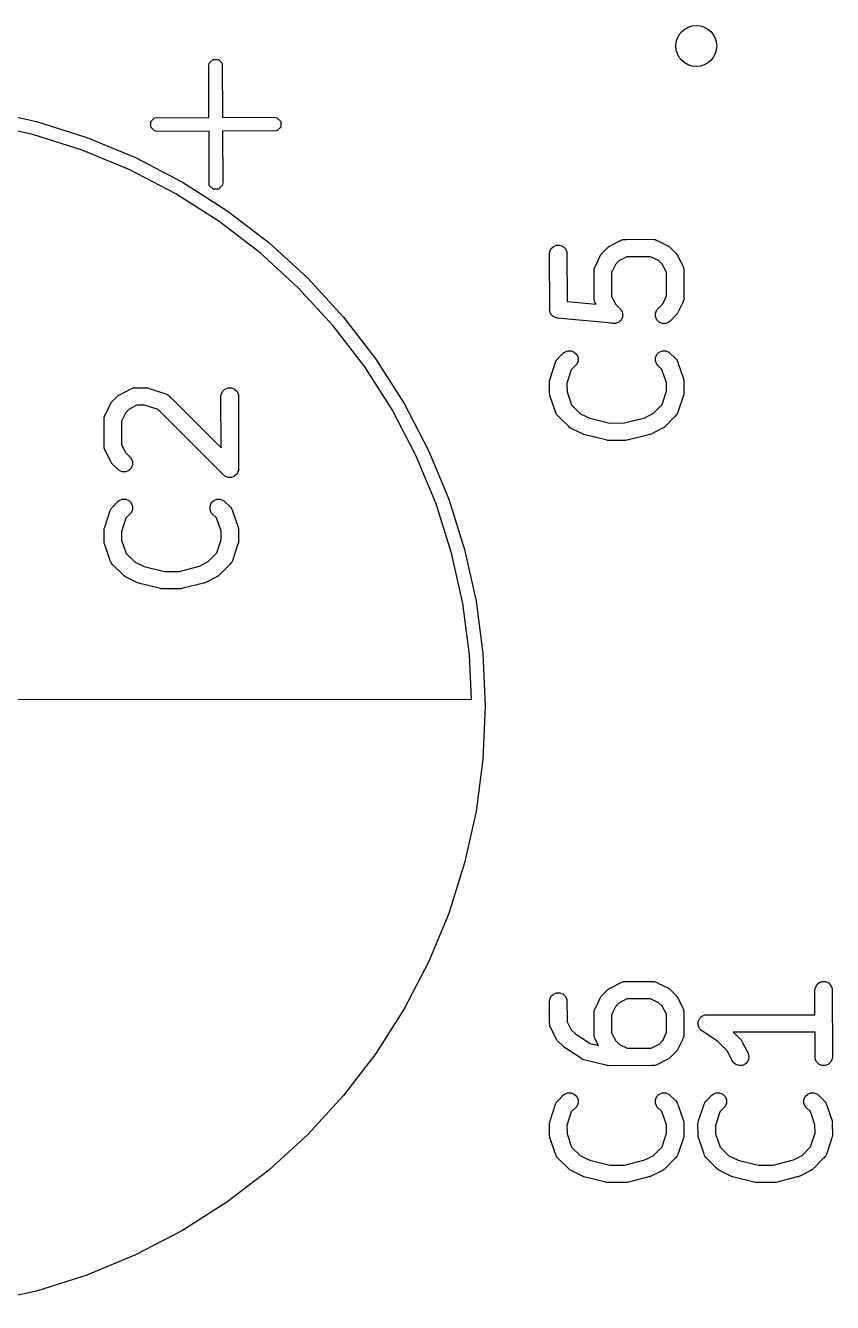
# Model space of a CAD drawing. Extents: x 0.09 to 2.37, y 0.17 to 1.43.
# Drawn here: x 1.4991 to 1.7709, y 1.0007 to 1.4309 of the extents above; entities that cross this region are included whole.
import ezdxf

# ---------------------------------------------------------------- set-up
doc = ezdxf.new("R2010")
doc.units = 0
doc.header["$MEASUREMENT"] = 0
doc.layers.add('BLACK', color=7, linetype='CONTINUOUS')

msp = doc.modelspace()

# ---------------------------------------------------------------- linework, layer by layer
at = {"layer": 'BLACK', "linetype": 'CONTINUOUS'}
for p, q in [((1.56083, 1.41731), (1.56101, 1.41821)), ((1.5609, 1.39989), (1.56083, 1.41731)), ((1.56101, 1.41821), (1.56228, 1.41949)), ((1.56228, 1.41949), (1.56409, 1.41949)), ((1.56409, 1.41949), (1.56537, 1.41821)), ((1.56537, 1.41821), (1.56545, 1.39991)), ((1.48541, 1.40241), (1.50278, 1.39856)), ((1.50278, 1.39856), (1.51975, 1.39321)), ((1.54132, 1.39853), (1.5426, 1.39981)), ((1.54132, 1.39672), (1.54132, 1.39853)), ((1.5426, 1.39981), (1.5609, 1.39989)), ((1.56545, 1.39991), (1.58287, 1.39999)), ((1.58287, 1.39999), (1.58378, 1.39981)), ((1.58378, 1.39981), (1.58506, 1.39853)), ((1.58506, 1.39853), (1.58506, 1.39672)), ((1.50161, 1.39418), (1.48463, 1.39795)), ((1.5182, 1.38895), (1.50161, 1.39418)), ((1.5426, 1.39544), (1.54132, 1.39672)), ((1.5435, 1.39526), (1.5426, 1.39544)), ((1.56092, 1.39534), (1.5435, 1.39526)), ((1.56101, 1.37703), (1.56092, 1.39534)), ((1.58378, 1.39544), (1.56547, 1.39536)), ((1.56547, 1.39536), (1.56555, 1.37794)), ((1.58506, 1.39672), (1.58378, 1.39544)), ((1.51975, 1.39321), (1.53619, 1.3864)), ((1.53427, 1.38229), (1.5182, 1.38895)), ((1.53619, 1.3864), (1.55197, 1.37819)), ((1.5497, 1.37426), (1.53427, 1.38229)), ((1.55197, 1.37819), (1.56697, 1.36863)), ((1.56228, 1.37576), (1.56101, 1.37703)), ((1.56537, 1.37703), (1.56409, 1.37576)), ((1.56555, 1.37794), (1.56537, 1.37703)), ((1.56437, 1.36492), (1.5497, 1.37426)), ((1.56409, 1.37576), (1.56228, 1.37576)), ((1.56697, 1.36863), (1.58109, 1.3578)), ((1.57817, 1.35433), (1.56437, 1.36492)), ((1.58109, 1.3578), (1.59421, 1.34578)), ((1.67564, 1.35463), (1.67608, 1.3557)), ((1.67608, 1.3557), (1.6769, 1.35651)), ((1.6769, 1.35651), (1.67796, 1.35695)), ((1.67796, 1.35695), (1.67911, 1.35695)), ((1.67911, 1.35695), (1.68018, 1.35651)), ((1.68018, 1.35651), (1.68099, 1.3557)), ((1.68099, 1.3557), (1.68143, 1.35463)), ((1.69333, 1.35422), (1.6952, 1.35615)), ((1.6952, 1.35615), (1.69542, 1.35633)), ((1.69542, 1.35633), (1.69547, 1.35639)), ((1.69547, 1.35639), (1.69553, 1.35642)), ((1.69553, 1.35642), (1.69564, 1.35651)), ((1.69564, 1.35651), (1.69599, 1.35666)), ((1.69599, 1.35666), (1.69971, 1.35857)), ((1.69971, 1.35857), (1.70025, 1.35878)), ((1.70025, 1.35878), (1.70036, 1.35879)), ((1.70036, 1.35879), (1.70046, 1.35883)), ((1.70046, 1.35883), (1.70097, 1.35883)), ((1.70097, 1.35883), (1.7014, 1.35886)), ((1.7014, 1.35886), (1.70149, 1.35884)), ((1.70149, 1.35884), (1.71041, 1.35889)), ((1.71041, 1.35889), (1.71098, 1.35883)), ((1.71098, 1.35883), (1.71108, 1.35879)), ((1.71108, 1.35879), (1.71119, 1.35878)), ((1.71119, 1.35878), (1.7117, 1.35853)), ((1.7117, 1.35853), (1.71205, 1.35839)), ((1.71205, 1.35839), (1.7121, 1.35834)), ((1.7121, 1.35834), (1.71548, 1.3567)), ((1.71548, 1.3567), (1.71573, 1.35654)), ((1.71573, 1.35654), (1.7158, 1.35651)), ((1.7158, 1.35651), (1.71584, 1.35647)), ((1.71584, 1.35647), (1.71597, 1.35639)), ((1.71597, 1.35639), (1.71619, 1.35614)), ((1.71619, 1.35614), (1.71812, 1.35427)), ((1.591, 1.34257), (1.57817, 1.35433)), ((1.67558, 1.35406), (1.67564, 1.35463)), ((1.67564, 1.33544), (1.67558, 1.35406)), ((1.68143, 1.35463), (1.68148, 1.33794)), ((1.69113, 1.35012), (1.69277, 1.3535)), ((1.69277, 1.3535), (1.69292, 1.35375)), ((1.69292, 1.35375), (1.69295, 1.35382)), ((1.69295, 1.35382), (1.693, 1.35387)), ((1.693, 1.35387), (1.69308, 1.35399)), ((1.69308, 1.35399), (1.69333, 1.35422)), ((1.69894, 1.35159), (1.69775, 1.35036)), ((1.70165, 1.35298), (1.69894, 1.35159)), ((1.70963, 1.35303), (1.70165, 1.35298)), ((1.71233, 1.35172), (1.70963, 1.35303)), ((1.71356, 1.35053), (1.71233, 1.35172)), ((1.71812, 1.35427), (1.71831, 1.35405)), ((1.71831, 1.35405), (1.71836, 1.35399)), ((1.71836, 1.35399), (1.71839, 1.35394)), ((1.71839, 1.35394), (1.71849, 1.35382)), ((1.71849, 1.35382), (1.71863, 1.35348)), ((1.71863, 1.35348), (1.72055, 1.34976)), ((1.69058, 1.34843), (1.69064, 1.34901)), ((1.69063, 1.33951), (1.69058, 1.34843)), ((1.69064, 1.34901), (1.69068, 1.34911)), ((1.69068, 1.34911), (1.69069, 1.34921)), ((1.69069, 1.34921), (1.69093, 1.34973)), ((1.69093, 1.34973), (1.69108, 1.35008)), ((1.69108, 1.35008), (1.69113, 1.35012)), ((1.69775, 1.35036), (1.69644, 1.34766)), ((1.69644, 1.34766), (1.69648, 1.33967)), ((1.71496, 1.34782), (1.71356, 1.35053)), ((1.715, 1.33984), (1.71496, 1.34782)), ((1.72055, 1.34976), (1.72075, 1.34921)), ((1.72075, 1.34921), (1.72076, 1.34911)), ((1.72076, 1.34911), (1.7208, 1.34901)), ((1.7208, 1.34901), (1.72081, 1.3485)), ((1.72081, 1.3485), (1.72084, 1.34807)), ((1.72084, 1.34807), (1.72081, 1.34798)), ((1.72081, 1.34798), (1.72086, 1.33906)), ((1.60275, 1.32975), (1.591, 1.34257)), ((1.59421, 1.34578), (1.60622, 1.33266)), ((1.68148, 1.33794), (1.69128, 1.33699)), ((1.6906, 1.33943), (1.69063, 1.33951)), ((1.69064, 1.339), (1.6906, 1.33943)), ((1.69064, 1.33848), (1.69064, 1.339)), ((1.69068, 1.33839), (1.69064, 1.33848)), ((1.69069, 1.33828), (1.69068, 1.33839)), ((1.69089, 1.33774), (1.69069, 1.33828)), ((1.69648, 1.33967), (1.69788, 1.33697)), ((1.71369, 1.33714), (1.715, 1.33984)), ((1.72075, 1.33828), (1.72051, 1.33777)), ((1.72076, 1.33839), (1.72075, 1.33828)), ((1.7208, 1.33848), (1.72076, 1.33839)), ((1.72086, 1.33906), (1.7208, 1.33848)), ((1.6756, 1.33503), (1.67564, 1.33544)), ((1.67564, 1.33489), (1.6756, 1.33503)), ((1.67564, 1.33474), (1.67564, 1.33489)), ((1.67581, 1.33434), (1.67564, 1.33474)), ((1.67593, 1.33392), (1.67581, 1.33434)), ((1.67602, 1.33381), (1.67593, 1.33392)), ((1.67608, 1.33367), (1.67602, 1.33381)), ((1.67639, 1.33337), (1.67608, 1.33367)), ((1.69128, 1.33699), (1.69089, 1.33774)), ((1.69788, 1.33697), (1.69937, 1.33552)), ((1.69937, 1.33552), (1.69974, 1.33508)), ((1.69974, 1.33508), (1.6998, 1.33494)), ((1.6998, 1.33494), (1.69989, 1.33482)), ((1.69989, 1.33482), (1.70001, 1.33441)), ((1.70001, 1.33441), (1.70018, 1.33401)), ((1.70018, 1.33401), (1.70018, 1.33386)), ((1.70018, 1.33386), (1.70022, 1.33372)), ((1.70022, 1.33372), (1.70018, 1.33329)), ((1.71126, 1.33401), (1.7117, 1.33508)), ((1.71126, 1.33286), (1.71126, 1.33401)), ((1.7117, 1.33508), (1.71369, 1.33714)), ((1.71844, 1.33362), (1.71836, 1.3335)), ((1.71849, 1.33367), (1.71844, 1.33362)), ((1.71852, 1.33374), (1.71849, 1.33367)), ((1.71867, 1.33399), (1.71852, 1.33374)), ((1.72031, 1.33737), (1.71867, 1.33399)), ((1.72036, 1.33742), (1.72031, 1.33737)), ((1.72051, 1.33777), (1.72036, 1.33742)), ((1.61334, 1.31595), (1.60275, 1.32975)), ((1.60622, 1.33266), (1.61706, 1.31855)), ((1.67666, 1.33303), (1.67639, 1.33337)), ((1.67679, 1.33296), (1.67666, 1.33303)), ((1.6769, 1.33286), (1.67679, 1.33296)), ((1.67729, 1.33269), (1.6769, 1.33286)), ((1.67767, 1.33249), (1.67729, 1.33269)), ((1.67789, 1.33244), (1.67767, 1.33249)), ((1.67796, 1.33242), (1.67789, 1.33244)), ((1.67803, 1.33242), (1.67796, 1.33242)), ((1.67824, 1.33237), (1.67803, 1.33242)), ((1.69658, 1.33059), (1.67824, 1.33237)), ((1.69671, 1.33054), (1.69658, 1.33059)), ((1.69713, 1.33054), (1.69671, 1.33054)), ((1.69757, 1.3305), (1.69713, 1.33054)), ((1.69771, 1.33054), (1.69757, 1.3305)), ((1.69786, 1.33054), (1.69771, 1.33054)), ((1.69826, 1.33071), (1.69786, 1.33054)), ((1.69867, 1.33083), (1.69826, 1.33071)), ((1.69879, 1.33092), (1.69867, 1.33083)), ((1.69892, 1.33098), (1.69879, 1.33092)), ((1.69923, 1.33129), (1.69892, 1.33098)), ((1.69956, 1.33156), (1.69923, 1.33129)), ((1.69963, 1.33169), (1.69956, 1.33156)), ((1.69974, 1.3318), (1.69963, 1.33169)), ((1.6999, 1.33219), (1.69974, 1.3318)), ((1.70011, 1.33258), (1.6999, 1.33219)), ((1.70012, 1.33272), (1.70011, 1.33258)), ((1.70018, 1.33286), (1.70012, 1.33272)), ((1.70018, 1.33329), (1.70018, 1.33286)), ((1.7117, 1.3318), (1.71126, 1.33286)), ((1.71252, 1.33098), (1.7117, 1.3318)), ((1.71358, 1.33054), (1.71252, 1.33098)), ((1.71473, 1.33054), (1.71358, 1.33054)), ((1.7158, 1.33098), (1.71473, 1.33054)), ((1.71624, 1.33135), (1.7158, 1.33098)), ((1.71811, 1.33328), (1.71624, 1.33135)), ((1.71836, 1.3335), (1.71811, 1.33328)), ((1.6802, 1.32053), (1.68065, 1.32089)), ((1.68065, 1.32089), (1.68171, 1.32133)), ((1.68171, 1.32133), (1.68286, 1.32133)), ((1.68286, 1.32133), (1.68393, 1.32089)), ((1.68393, 1.32089), (1.68474, 1.32008)), ((1.7117, 1.32008), (1.71252, 1.32089)), ((1.71252, 1.32089), (1.71358, 1.32133)), ((1.71358, 1.32133), (1.71473, 1.32133)), ((1.71473, 1.32133), (1.7158, 1.32089)), ((1.7158, 1.32089), (1.71812, 1.31865)), ((1.61706, 1.31855), (1.62661, 1.30354)), ((1.67579, 1.31188), (1.67761, 1.3175)), ((1.67761, 1.3175), (1.67785, 1.31803)), ((1.67785, 1.31803), (1.67792, 1.31811)), ((1.67792, 1.31811), (1.67796, 1.3182)), ((1.67796, 1.3182), (1.67839, 1.31866)), ((1.67839, 1.31866), (1.6786, 1.3189)), ((1.6786, 1.3189), (1.67865, 1.31892)), ((1.67865, 1.31892), (1.6802, 1.32053)), ((1.68474, 1.3168), (1.68293, 1.31492)), ((1.68474, 1.32008), (1.68518, 1.31901)), ((1.68518, 1.31786), (1.68474, 1.3168)), ((1.68518, 1.31901), (1.68518, 1.31786)), ((1.71126, 1.31901), (1.7117, 1.32008)), ((1.71126, 1.31786), (1.71126, 1.31901)), ((1.7117, 1.3168), (1.71126, 1.31786)), ((1.71207, 1.31635), (1.7117, 1.3168)), ((1.71344, 1.31503), (1.71207, 1.31635)), ((1.71812, 1.31865), (1.71849, 1.3182)), ((1.71849, 1.3182), (1.71853, 1.31811)), ((1.71853, 1.31811), (1.7186, 1.31803)), ((1.7186, 1.31803), (1.71877, 1.31752)), ((1.71877, 1.31752), (1.71893, 1.31714)), ((1.71893, 1.31714), (1.71893, 1.31706)), ((1.71893, 1.31706), (1.72071, 1.31187)), ((1.62269, 1.30128), (1.61334, 1.31595)), ((1.68293, 1.31492), (1.68145, 1.31035)), ((1.71496, 1.31059), (1.71344, 1.31503)), ((1.53099, 1.30666), (1.53471, 1.30857)), ((1.53471, 1.30857), (1.53526, 1.30878)), ((1.53526, 1.30878), (1.53536, 1.30879)), ((1.53536, 1.30879), (1.53546, 1.30883)), ((1.53546, 1.30883), (1.53604, 1.30884)), ((1.53604, 1.30884), (1.5364, 1.30886)), ((1.5364, 1.30886), (1.53647, 1.30884)), ((1.53647, 1.30884), (1.53978, 1.30889)), ((1.53978, 1.30889), (1.54008, 1.30886)), ((1.54008, 1.30886), (1.54015, 1.30886)), ((1.54015, 1.30886), (1.54021, 1.30884)), ((1.54021, 1.30884), (1.54036, 1.30883)), ((1.54036, 1.30883), (1.54073, 1.30868)), ((1.54073, 1.30868), (1.54634, 1.30686)), ((1.56545, 1.30757), (1.56627, 1.30839)), ((1.56627, 1.30839), (1.56733, 1.30883)), ((1.56733, 1.30883), (1.56848, 1.30883)), ((1.56848, 1.30883), (1.56955, 1.30839)), ((1.56955, 1.30839), (1.57036, 1.30757)), ((1.67558, 1.31094), (1.67561, 1.31123)), ((1.67563, 1.30719), (1.67558, 1.31094)), ((1.67561, 1.31131), (1.67563, 1.31137)), ((1.67561, 1.31123), (1.67561, 1.31131)), ((1.67563, 1.31137), (1.67564, 1.31152)), ((1.67564, 1.31152), (1.67579, 1.31188)), ((1.68145, 1.31035), (1.68148, 1.30754)), ((1.71352, 1.30322), (1.71499, 1.30778)), ((1.71499, 1.30778), (1.71496, 1.31059)), ((1.72071, 1.31187), (1.72077, 1.31159)), ((1.72077, 1.31159), (1.7208, 1.31152)), ((1.7208, 1.31152), (1.7208, 1.31145)), ((1.7208, 1.31145), (1.72084, 1.31131)), ((1.72084, 1.31131), (1.72081, 1.31094)), ((1.72081, 1.31094), (1.72086, 1.30719)), ((1.52613, 1.30012), (1.52777, 1.3035)), ((1.52777, 1.3035), (1.52793, 1.30375)), ((1.52793, 1.30375), (1.52796, 1.30382)), ((1.52796, 1.30382), (1.528, 1.30387)), ((1.528, 1.30387), (1.52808, 1.30399)), ((1.52808, 1.30399), (1.52833, 1.30422)), ((1.52833, 1.30422), (1.5302, 1.30615)), ((1.5302, 1.30615), (1.53042, 1.30633)), ((1.53042, 1.30633), (1.53048, 1.30639)), ((1.53048, 1.30639), (1.53053, 1.30642)), ((1.53053, 1.30642), (1.53065, 1.30651)), ((1.53065, 1.30651), (1.53099, 1.30666)), ((1.54634, 1.30686), (1.54687, 1.30662)), ((1.54687, 1.30662), (1.54695, 1.30655)), ((1.54695, 1.30655), (1.54705, 1.30651)), ((1.54705, 1.30651), (1.54739, 1.30617)), ((1.54739, 1.30617), (1.54774, 1.30587)), ((1.54774, 1.30587), (1.54779, 1.30578)), ((1.54779, 1.30578), (1.56499, 1.28863)), ((1.56495, 1.30593), (1.56501, 1.30651)), ((1.56499, 1.28863), (1.56495, 1.30593)), ((1.56501, 1.30651), (1.56545, 1.30757)), ((1.57036, 1.30757), (1.5708, 1.30651)), ((1.5708, 1.30651), (1.57086, 1.28156)), ((1.62661, 1.30354), (1.63483, 1.28776)), ((1.67561, 1.30682), (1.67563, 1.30719)), ((1.67564, 1.30668), (1.67561, 1.30682)), ((1.67564, 1.30661), (1.67564, 1.30668)), ((1.67567, 1.30654), (1.67564, 1.30661)), ((1.67573, 1.30626), (1.67567, 1.30654)), ((1.67751, 1.30107), (1.67573, 1.30626)), ((1.68148, 1.30754), (1.68301, 1.30308)), ((1.72065, 1.30625), (1.71883, 1.30063)), ((1.7208, 1.30661), (1.72065, 1.30625)), ((1.72082, 1.30676), (1.7208, 1.30661)), ((1.72084, 1.30682), (1.72082, 1.30676)), ((1.72086, 1.30719), (1.72083, 1.3069)), ((1.72083, 1.3069), (1.72084, 1.30682)), ((1.52568, 1.29911), (1.52569, 1.29921)), ((1.52569, 1.29921), (1.52594, 1.29973)), ((1.52594, 1.29973), (1.52608, 1.30008)), ((1.52608, 1.30008), (1.52613, 1.30012)), ((1.53275, 1.30036), (1.53144, 1.29766)), ((1.53394, 1.30159), (1.53275, 1.30036)), ((1.53666, 1.30299), (1.53394, 1.30159)), ((1.53919, 1.30302), (1.53666, 1.30299)), ((1.54375, 1.30155), (1.53919, 1.30302)), ((1.56627, 1.27911), (1.54375, 1.30155)), ((1.63072, 1.28585), (1.62269, 1.30128)), ((1.67751, 1.30099), (1.67751, 1.30107)), ((1.67767, 1.30061), (1.67751, 1.30099)), ((1.67785, 1.3001), (1.67767, 1.30061)), ((1.67792, 1.30002), (1.67785, 1.3001)), ((1.67796, 1.29992), (1.67792, 1.30002)), ((1.67832, 1.29948), (1.67796, 1.29992)), ((1.68209, 1.29578), (1.67832, 1.29948)), ((1.68301, 1.30308), (1.686, 1.30015)), ((1.686, 1.30015), (1.68914, 1.29863)), ((1.70769, 1.29877), (1.71065, 1.3003)), ((1.71065, 1.3003), (1.71352, 1.30322)), ((1.71777, 1.2992), (1.71437, 1.29573)), ((1.71784, 1.29923), (1.71777, 1.2992)), ((1.7181, 1.29953), (1.71784, 1.29923)), ((1.71849, 1.29992), (1.7181, 1.29953)), ((1.71853, 1.30002), (1.71849, 1.29992)), ((1.7186, 1.3001), (1.71853, 1.30002)), ((1.71883, 1.30063), (1.7186, 1.3001)), ((1.52558, 1.29843), (1.52564, 1.29901)), ((1.52563, 1.28951), (1.52558, 1.29843)), ((1.52564, 1.29901), (1.52568, 1.29911)), ((1.53144, 1.29766), (1.53149, 1.28967)), ((1.68235, 1.29548), (1.68209, 1.29578)), ((1.68248, 1.2954), (1.68235, 1.29548)), ((1.68252, 1.29536), (1.68248, 1.2954)), ((1.68259, 1.29533), (1.68252, 1.29536)), ((1.68284, 1.29517), (1.68259, 1.29533)), ((1.68643, 1.29343), (1.68284, 1.29517)), ((1.68914, 1.29863), (1.69595, 1.29697)), ((1.69595, 1.29697), (1.70087, 1.29702)), ((1.70087, 1.29702), (1.70769, 1.29877)), ((1.71358, 1.29522), (1.70985, 1.2933)), ((1.71392, 1.29536), (1.71358, 1.29522)), ((1.71404, 1.29545), (1.71392, 1.29536)), ((1.71409, 1.29548), (1.71404, 1.29545)), ((1.71414, 1.29554), (1.71409, 1.29548)), ((1.71437, 1.29573), (1.71414, 1.29554)), ((1.68665, 1.29327), (1.68643, 1.29343)), ((1.68708, 1.29312), (1.68665, 1.29327)), ((1.68713, 1.29309), (1.68708, 1.29312)), ((1.68715, 1.29309), (1.68713, 1.29309)), ((1.68719, 1.29308), (1.68715, 1.29309)), ((1.69453, 1.2913), (1.68719, 1.29308)), ((1.69483, 1.29117), (1.69453, 1.2913)), ((1.69519, 1.29113), (1.69483, 1.29117)), ((1.69527, 1.29112), (1.69519, 1.29113)), ((1.69531, 1.29112), (1.69527, 1.29112)), ((1.69541, 1.29111), (1.69531, 1.29112)), ((1.70086, 1.29116), (1.69541, 1.29111)), ((1.70118, 1.29112), (1.70086, 1.29116)), ((1.70153, 1.29117), (1.70118, 1.29112)), ((1.70161, 1.29117), (1.70153, 1.29117)), ((1.70165, 1.29119), (1.70161, 1.29117)), ((1.70175, 1.2912), (1.70165, 1.29119)), ((1.70902, 1.29307), (1.70175, 1.2912)), ((1.70931, 1.29309), (1.70902, 1.29307)), ((1.70974, 1.29326), (1.70931, 1.29309)), ((1.70979, 1.29327), (1.70974, 1.29326)), ((1.70981, 1.29328), (1.70979, 1.29327)), ((1.70985, 1.2933), (1.70981, 1.29328)), ((1.52561, 1.28943), (1.52563, 1.28951)), ((1.52564, 1.289), (1.52561, 1.28943)), ((1.52564, 1.28848), (1.52564, 1.289)), ((1.52568, 1.28839), (1.52564, 1.28848)), ((1.52569, 1.28828), (1.52568, 1.28839)), ((1.5259, 1.28774), (1.52569, 1.28828)), ((1.52781, 1.28402), (1.5259, 1.28774)), ((1.53149, 1.28967), (1.53288, 1.28697)), ((1.53288, 1.28697), (1.53437, 1.28552)), ((1.63483, 1.28776), (1.64164, 1.27133)), ((1.52796, 1.28367), (1.52781, 1.28402)), ((1.52805, 1.28356), (1.52796, 1.28367)), ((1.52808, 1.2835), (1.52805, 1.28356)), ((1.52814, 1.28345), (1.52808, 1.2835)), ((1.52832, 1.28322), (1.52814, 1.28345)), ((1.53065, 1.28098), (1.52832, 1.28322)), ((1.53437, 1.28552), (1.53474, 1.28508)), ((1.53474, 1.28508), (1.53518, 1.28401)), ((1.53518, 1.28286), (1.53474, 1.2818)), ((1.53518, 1.28401), (1.53518, 1.28286)), ((1.63738, 1.26977), (1.63072, 1.28585)), ((1.53171, 1.28054), (1.53065, 1.28098)), ((1.53286, 1.28054), (1.53171, 1.28054)), ((1.53393, 1.28098), (1.53286, 1.28054)), ((1.53474, 1.2818), (1.53393, 1.28098)), ((1.56702, 1.27879), (1.56627, 1.27911)), ((1.56733, 1.27867), (1.56702, 1.27879)), ((1.56848, 1.27867), (1.56733, 1.27867)), ((1.56733, 1.27867), (1.56733, 1.27867)), ((1.56955, 1.27911), (1.56848, 1.27867)), ((1.57036, 1.27992), (1.56955, 1.27911)), ((1.57067, 1.28067), (1.57036, 1.27992)), ((1.5708, 1.28099), (1.57067, 1.28067)), ((1.57086, 1.28156), (1.5708, 1.28099)), ((1.52865, 1.26892), (1.5302, 1.27053)), ((1.5302, 1.27053), (1.53065, 1.27089)), ((1.53065, 1.27089), (1.53171, 1.27133)), ((1.53171, 1.27133), (1.53286, 1.27133)), ((1.53286, 1.27133), (1.53393, 1.27089)), ((1.53393, 1.27089), (1.53474, 1.27008)), ((1.53474, 1.27008), (1.53518, 1.26901)), ((1.53518, 1.26901), (1.53518, 1.26786)), ((1.56126, 1.26901), (1.5617, 1.27008)), ((1.56126, 1.26786), (1.56126, 1.26901)), ((1.5617, 1.27008), (1.56252, 1.27089)), ((1.56252, 1.27089), (1.56358, 1.27133)), ((1.56358, 1.27133), (1.56473, 1.27133)), ((1.56473, 1.27133), (1.5658, 1.27089)), ((1.5658, 1.27089), (1.56812, 1.26865)), ((1.64261, 1.25318), (1.63738, 1.26977)), ((1.64164, 1.27133), (1.64699, 1.25436)), ((1.52579, 1.26188), (1.52761, 1.2675)), ((1.52761, 1.2675), (1.52785, 1.26803)), ((1.52785, 1.26803), (1.52792, 1.26811)), ((1.52792, 1.26811), (1.52796, 1.2682)), ((1.52796, 1.2682), (1.52839, 1.26866)), ((1.52839, 1.26866), (1.5286, 1.2689)), ((1.5286, 1.2689), (1.52865, 1.26892)), ((1.53293, 1.26492), (1.53145, 1.26035)), ((1.53474, 1.2668), (1.53293, 1.26492)), ((1.53518, 1.26786), (1.53474, 1.2668)), ((1.5617, 1.2668), (1.56126, 1.26786)), ((1.56207, 1.26635), (1.5617, 1.2668)), ((1.56344, 1.26503), (1.56207, 1.26635)), ((1.56496, 1.26059), (1.56344, 1.26503)), ((1.56812, 1.26865), (1.56849, 1.2682)), ((1.56849, 1.2682), (1.56853, 1.26811)), ((1.56853, 1.26811), (1.5686, 1.26803)), ((1.5686, 1.26803), (1.56877, 1.26752)), ((1.56877, 1.26752), (1.56893, 1.26714)), ((1.56893, 1.26714), (1.56893, 1.26706)), ((1.56893, 1.26706), (1.57071, 1.26187)), ((1.52558, 1.26094), (1.52561, 1.26123)), ((1.52563, 1.25719), (1.52558, 1.26094)), ((1.52561, 1.26131), (1.52563, 1.26137)), ((1.52561, 1.26123), (1.52561, 1.26131)), ((1.52563, 1.26137), (1.52564, 1.26152)), ((1.52564, 1.26152), (1.52579, 1.26188)), ((1.56499, 1.25778), (1.56496, 1.26059)), ((1.57071, 1.26187), (1.57077, 1.26159)), ((1.57077, 1.26159), (1.5708, 1.26152)), ((1.5708, 1.26152), (1.5708, 1.26145)), ((1.5708, 1.26145), (1.57084, 1.26131)), ((1.57084, 1.26131), (1.57081, 1.26094)), ((1.57081, 1.26094), (1.57086, 1.25719)), ((1.52561, 1.25682), (1.52563, 1.25719)), ((1.52564, 1.25668), (1.52561, 1.25682)), ((1.52564, 1.25661), (1.52564, 1.25668)), ((1.52567, 1.25654), (1.52564, 1.25661)), ((1.52573, 1.25626), (1.52567, 1.25654)), ((1.52751, 1.25107), (1.52573, 1.25626)), ((1.53145, 1.26035), (1.53148, 1.25754)), ((1.53148, 1.25754), (1.53301, 1.25308)), ((1.56352, 1.25322), (1.56499, 1.25778)), ((1.57065, 1.25625), (1.56883, 1.25063)), ((1.5708, 1.25661), (1.57065, 1.25625)), ((1.57082, 1.25676), (1.5708, 1.25661)), ((1.57084, 1.25682), (1.57082, 1.25676)), ((1.57086, 1.25719), (1.57083, 1.2569)), ((1.57083, 1.2569), (1.57084, 1.25682)), ((1.53301, 1.25308), (1.536, 1.25015)), ((1.56065, 1.2503), (1.56352, 1.25322)), ((1.64637, 1.2362), (1.64261, 1.25318)), ((1.64699, 1.25436), (1.65084, 1.23699)), ((1.52751, 1.25099), (1.52751, 1.25107)), ((1.52767, 1.25061), (1.52751, 1.25099)), ((1.52785, 1.2501), (1.52767, 1.25061)), ((1.52792, 1.25002), (1.52785, 1.2501)), ((1.52796, 1.24992), (1.52792, 1.25002)), ((1.52832, 1.24948), (1.52796, 1.24992)), ((1.53209, 1.24578), (1.52832, 1.24948)), ((1.536, 1.25015), (1.53914, 1.24863)), ((1.53914, 1.24863), (1.54595, 1.24697)), ((1.55087, 1.24702), (1.55769, 1.24877)), ((1.55769, 1.24877), (1.56065, 1.2503)), ((1.56777, 1.2492), (1.56437, 1.24573)), ((1.56784, 1.24923), (1.56777, 1.2492)), ((1.5681, 1.24953), (1.56784, 1.24923)), ((1.56849, 1.24992), (1.5681, 1.24953)), ((1.56853, 1.25002), (1.56849, 1.24992)), ((1.5686, 1.2501), (1.56853, 1.25002)), ((1.56883, 1.25063), (1.5686, 1.2501)), ((1.53235, 1.24548), (1.53209, 1.24578)), ((1.53248, 1.2454), (1.53235, 1.24548)), ((1.53252, 1.24536), (1.53248, 1.2454)), ((1.53259, 1.24533), (1.53252, 1.24536)), ((1.53284, 1.24517), (1.53259, 1.24533)), ((1.53643, 1.24343), (1.53284, 1.24517)), ((1.53665, 1.24327), (1.53643, 1.24343)), ((1.53708, 1.24312), (1.53665, 1.24327)), ((1.54595, 1.24697), (1.55087, 1.24702)), ((1.55974, 1.24326), (1.55931, 1.24309)), ((1.55979, 1.24327), (1.55974, 1.24326)), ((1.55981, 1.24328), (1.55979, 1.24327)), ((1.55985, 1.2433), (1.55981, 1.24328)), ((1.56358, 1.24522), (1.55985, 1.2433)), ((1.56392, 1.24536), (1.56358, 1.24522)), ((1.56404, 1.24545), (1.56392, 1.24536)), ((1.56409, 1.24548), (1.56404, 1.24545)), ((1.56414, 1.24554), (1.56409, 1.24548)), ((1.56437, 1.24573), (1.56414, 1.24554)), ((1.53713, 1.24309), (1.53708, 1.24312)), ((1.53715, 1.24309), (1.53713, 1.24309)), ((1.53719, 1.24308), (1.53715, 1.24309)), ((1.54453, 1.2413), (1.53719, 1.24308)), ((1.54483, 1.24117), (1.54453, 1.2413)), ((1.54519, 1.24113), (1.54483, 1.24117)), ((1.54527, 1.24112), (1.54519, 1.24113)), ((1.54531, 1.24112), (1.54527, 1.24112)), ((1.54541, 1.24111), (1.54531, 1.24112)), ((1.55086, 1.24116), (1.54541, 1.24111)), ((1.55118, 1.24112), (1.55086, 1.24116)), ((1.55153, 1.24117), (1.55118, 1.24112)), ((1.55161, 1.24117), (1.55153, 1.24117)), ((1.55165, 1.24119), (1.55161, 1.24117)), ((1.55175, 1.2412), (1.55165, 1.24119)), ((1.55902, 1.24307), (1.55175, 1.2412)), ((1.55931, 1.24309), (1.55902, 1.24307)), ((1.64864, 1.21895), (1.64637, 1.2362)), ((1.65084, 1.23699), (1.65316, 1.21935)), ((1.6493, 1.20394), (1.64864, 1.21895)), ((1.65316, 1.21935), (1.65394, 1.20157)), ((1.25069, 1.20376), (1.6493, 1.20394)), ((1.65394, 1.20157), (1.65316, 1.1838)), ((1.65316, 1.1838), (1.65084, 1.16616)), ((1.65084, 1.16616), (1.64699, 1.14879)), ((1.64699, 1.14879), (1.64164, 1.13182)), ((1.64164, 1.13182), (1.63483, 1.11539)), ((1.63483, 1.11539), (1.62661, 1.09961)), ((1.69333, 1.10422), (1.6952, 1.10615)), ((1.6952, 1.10615), (1.69542, 1.10633)), ((1.69542, 1.10633), (1.69547, 1.10639)), ((1.69547, 1.10639), (1.69553, 1.10642)), ((1.69553, 1.10642), (1.69564, 1.10651)), ((1.69564, 1.10651), (1.69599, 1.10666)), ((1.69599, 1.10666), (1.69971, 1.10857)), ((1.69971, 1.10857), (1.70025, 1.10878)), ((1.70025, 1.10878), (1.70036, 1.10879)), ((1.70036, 1.10879), (1.70046, 1.10883)), ((1.70046, 1.10883), (1.70097, 1.10883)), ((1.70097, 1.10883), (1.7014, 1.10886)), ((1.7014, 1.10886), (1.70149, 1.10884)), ((1.70149, 1.10884), (1.71041, 1.10889)), ((1.71041, 1.10889), (1.71098, 1.10883)), ((1.71098, 1.10883), (1.71108, 1.10879)), ((1.71108, 1.10879), (1.71119, 1.10878)), ((1.71119, 1.10878), (1.7117, 1.10853)), ((1.7117, 1.10853), (1.71205, 1.10839)), ((1.71205, 1.10839), (1.7121, 1.10834)), ((1.7121, 1.10834), (1.71548, 1.1067)), ((1.71548, 1.1067), (1.71573, 1.10654)), ((1.71573, 1.10654), (1.7158, 1.10651)), ((1.7158, 1.10651), (1.71584, 1.10647)), ((1.71584, 1.10647), (1.71597, 1.10639)), ((1.71597, 1.10639), (1.71619, 1.10614)), ((1.71619, 1.10614), (1.71812, 1.10427)), ((1.76495, 1.10593), (1.76501, 1.10651)), ((1.76497, 1.09763), (1.76495, 1.10593)), ((1.76501, 1.10651), (1.76545, 1.10757)), ((1.76545, 1.10757), (1.76627, 1.10839)), ((1.76627, 1.10839), (1.76733, 1.10883)), ((1.76733, 1.10883), (1.76848, 1.10883)), ((1.76848, 1.10883), (1.76955, 1.10839)), ((1.76955, 1.10839), (1.77036, 1.10757)), ((1.77036, 1.10757), (1.7708, 1.10651)), ((1.7708, 1.10651), (1.77086, 1.08344)), ((1.67558, 1.10218), (1.67564, 1.10276)), ((1.67563, 1.09513), (1.67558, 1.10218)), ((1.67564, 1.10276), (1.67608, 1.10382)), ((1.67608, 1.10382), (1.6769, 1.10464)), ((1.6769, 1.10464), (1.67796, 1.10508)), ((1.67796, 1.10508), (1.67911, 1.10508)), ((1.67911, 1.10508), (1.68018, 1.10464)), ((1.68018, 1.10464), (1.68099, 1.10382)), ((1.68099, 1.10382), (1.68143, 1.10276)), ((1.68143, 1.10276), (1.68148, 1.0953)), ((1.69113, 1.10012), (1.69277, 1.1035)), ((1.69277, 1.1035), (1.69292, 1.10375)), ((1.69292, 1.10375), (1.69295, 1.10382)), ((1.69295, 1.10382), (1.693, 1.10387)), ((1.693, 1.10387), (1.69308, 1.10399)), ((1.69308, 1.10399), (1.69333, 1.10422)), ((1.69894, 1.10159), (1.69775, 1.10036)), ((1.70165, 1.10298), (1.69894, 1.10159)), ((1.70963, 1.10303), (1.70165, 1.10298)), ((1.71233, 1.10172), (1.70963, 1.10303)), ((1.71356, 1.10053), (1.71233, 1.10172)), ((1.71812, 1.10427), (1.71831, 1.10405)), ((1.71831, 1.10405), (1.71836, 1.10399)), ((1.71836, 1.10399), (1.71839, 1.10394)), ((1.71839, 1.10394), (1.71849, 1.10382)), ((1.71849, 1.10382), (1.71863, 1.10348)), ((1.71863, 1.10348), (1.72055, 1.09976)), ((1.62661, 1.09961), (1.61706, 1.0846)), ((1.69058, 1.09843), (1.69064, 1.09901)), ((1.69063, 1.09138), (1.69058, 1.09843)), ((1.69064, 1.09901), (1.69068, 1.09911)), ((1.69068, 1.09911), (1.69069, 1.09921)), ((1.69069, 1.09921), (1.69093, 1.09973)), ((1.69093, 1.09973), (1.69108, 1.10008)), ((1.69108, 1.10008), (1.69113, 1.10012)), ((1.69775, 1.10036), (1.69644, 1.09766)), ((1.69644, 1.09766), (1.69648, 1.09155)), ((1.71496, 1.09782), (1.71356, 1.10053)), ((1.715, 1.09171), (1.71496, 1.09782)), ((1.72055, 1.09976), (1.72075, 1.09921)), ((1.72075, 1.09921), (1.72076, 1.09911)), ((1.72076, 1.09911), (1.7208, 1.09901)), ((1.7208, 1.09901), (1.72081, 1.09849)), ((1.72081, 1.09849), (1.72084, 1.09807)), ((1.72084, 1.09807), (1.72081, 1.09799)), ((1.72081, 1.09799), (1.72086, 1.09094)), ((1.72645, 1.09677), (1.72669, 1.09693)), ((1.72669, 1.09693), (1.7269, 1.09714)), ((1.7269, 1.09714), (1.72716, 1.09725)), ((1.72716, 1.09725), (1.7274, 1.09741)), ((1.7274, 1.09741), (1.72769, 1.09747)), ((1.72769, 1.09747), (1.72796, 1.09758)), ((1.72796, 1.09758), (1.72825, 1.09758)), ((1.72825, 1.09758), (1.72853, 1.09764)), ((1.72853, 1.09764), (1.72881, 1.09758)), ((1.72881, 1.09758), (1.76497, 1.09763)), ((1.67561, 1.09505), (1.67563, 1.09513)), ((1.67564, 1.09463), (1.67561, 1.09505)), ((1.67564, 1.09411), (1.67564, 1.09463)), ((1.67568, 1.09401), (1.67564, 1.09411)), ((1.67569, 1.09391), (1.67568, 1.09401)), ((1.6759, 1.09336), (1.67569, 1.09391)), ((1.67781, 1.08964), (1.6759, 1.09336)), ((1.68148, 1.0953), (1.68288, 1.09259)), ((1.72558, 1.09468), (1.72564, 1.09497)), ((1.72564, 1.0944), (1.72558, 1.09468)), ((1.72564, 1.09526), (1.72575, 1.09553)), ((1.72564, 1.09497), (1.72564, 1.09526)), ((1.72564, 1.09411), (1.72564, 1.0944)), ((1.72575, 1.09384), (1.72564, 1.09411)), ((1.72575, 1.09553), (1.72581, 1.09581)), ((1.72581, 1.09355), (1.72575, 1.09384)), ((1.72581, 1.09581), (1.72597, 1.09606)), ((1.72597, 1.09331), (1.72581, 1.09355)), ((1.72597, 1.09606), (1.72608, 1.09633)), ((1.72608, 1.09304), (1.72597, 1.09331)), ((1.72608, 1.09633), (1.72629, 1.09653)), ((1.72629, 1.09284), (1.72608, 1.09304)), ((1.72629, 1.09653), (1.72645, 1.09677)), ((1.72645, 1.09259), (1.72629, 1.09284)), ((1.67796, 1.0893), (1.67781, 1.08964)), ((1.67805, 1.08918), (1.67796, 1.0893)), ((1.67808, 1.08913), (1.67805, 1.08918)), ((1.67814, 1.08907), (1.67808, 1.08913)), ((1.67832, 1.08885), (1.67814, 1.08907)), ((1.68008, 1.08715), (1.67832, 1.08885)), ((1.68288, 1.09259), (1.68434, 1.09118)), ((1.68434, 1.09118), (1.68923, 1.08797)), ((1.6906, 1.0913), (1.69063, 1.09138)), ((1.69063, 1.09088), (1.6906, 1.0913)), ((1.69064, 1.09036), (1.69063, 1.09088)), ((1.69068, 1.09026), (1.69064, 1.09036)), ((1.69069, 1.09016), (1.69068, 1.09026)), ((1.69089, 1.08962), (1.69069, 1.09016)), ((1.6921, 1.08728), (1.69089, 1.08962)), ((1.69648, 1.09155), (1.69788, 1.08884)), ((1.69788, 1.08884), (1.69911, 1.08765)), ((1.7125, 1.08778), (1.71369, 1.08901)), ((1.71369, 1.08901), (1.715, 1.09171)), ((1.72031, 1.08925), (1.71867, 1.08587)), ((1.72036, 1.0893), (1.72031, 1.08925)), ((1.72051, 1.08964), (1.72036, 1.0893)), ((1.72075, 1.09016), (1.72051, 1.08964)), ((1.72076, 1.09026), (1.72075, 1.09016)), ((1.7208, 1.09036), (1.72076, 1.09026)), ((1.72086, 1.09094), (1.7208, 1.09036)), ((1.72689, 1.09223), (1.72645, 1.09259)), ((1.7269, 1.09223), (1.72689, 1.09223)), ((1.73211, 1.08881), (1.7269, 1.09223)), ((1.7269, 1.09223), (1.7269, 1.09223)), ((1.7269, 1.09223), (1.7269, 1.09223)), ((1.73543, 1.08556), (1.73211, 1.08881)), ((1.76499, 1.09178), (1.73748, 1.09174)), ((1.73748, 1.09174), (1.74, 1.08927)), ((1.74, 1.08927), (1.74018, 1.08905)), ((1.74018, 1.08905), (1.74024, 1.089)), ((1.74024, 1.089), (1.74027, 1.08894)), ((1.74027, 1.08894), (1.74037, 1.08883)), ((1.74037, 1.08883), (1.74051, 1.08848)), ((1.74051, 1.08848), (1.74243, 1.08476)), ((1.76501, 1.08286), (1.76499, 1.09178)), ((1.61706, 1.0846), (1.60622, 1.07049)), ((1.6802, 1.08697), (1.68008, 1.08715)), ((1.68064, 1.08661), (1.6802, 1.08697)), ((1.68065, 1.08661), (1.68064, 1.08661)), ((1.68065, 1.0866), (1.68065, 1.08661)), ((1.68065, 1.08661), (1.68065, 1.08661)), ((1.68631, 1.08289), (1.68065, 1.0866)), ((1.68923, 1.08797), (1.6921, 1.08728)), ((1.69911, 1.08765), (1.70178, 1.08636)), ((1.70178, 1.08636), (1.7098, 1.08639)), ((1.7098, 1.08639), (1.7125, 1.08778)), ((1.71811, 1.08515), (1.71624, 1.08322)), ((1.71836, 1.08538), (1.71811, 1.08515)), ((1.71844, 1.0855), (1.71836, 1.08538)), ((1.71849, 1.08555), (1.71844, 1.0855)), ((1.71852, 1.08562), (1.71849, 1.08555)), ((1.71867, 1.08587), (1.71852, 1.08562)), ((1.73745, 1.08163), (1.73543, 1.08556)), ((1.74243, 1.08476), (1.74263, 1.08422)), ((1.74263, 1.08422), (1.74271, 1.08307)), ((1.68665, 1.08264), (1.68631, 1.08289)), ((1.68674, 1.08261), (1.68665, 1.08264)), ((1.68678, 1.08258), (1.68674, 1.08261)), ((1.68685, 1.08257), (1.68678, 1.08258)), ((1.68719, 1.08245), (1.68685, 1.08257)), ((1.69453, 1.08067), (1.68719, 1.08245)), ((1.69483, 1.08054), (1.69453, 1.08067)), ((1.69519, 1.08051), (1.69483, 1.08054)), ((1.69527, 1.08049), (1.69519, 1.08051)), ((1.69531, 1.08049), (1.69527, 1.08049)), ((1.69541, 1.08048), (1.69531, 1.08049)), ((1.70995, 1.08054), (1.69541, 1.08048)), ((1.71004, 1.08051), (1.70995, 1.08054)), ((1.71048, 1.08054), (1.71004, 1.08051)), ((1.71098, 1.08054), (1.71048, 1.08054)), ((1.71108, 1.08058), (1.71098, 1.08054)), ((1.71119, 1.08059), (1.71108, 1.08058)), ((1.71173, 1.0808), (1.71119, 1.08059)), ((1.71545, 1.08271), (1.71173, 1.0808)), ((1.7158, 1.08286), (1.71545, 1.08271)), ((1.71591, 1.08295), (1.7158, 1.08286)), ((1.71597, 1.08298), (1.71591, 1.08295)), ((1.71602, 1.08304), (1.71597, 1.08298)), ((1.71624, 1.08322), (1.71602, 1.08304)), ((1.73832, 1.08087), (1.73745, 1.08163)), ((1.73942, 1.08051), (1.73832, 1.08087)), ((1.74056, 1.08059), (1.73942, 1.08051)), ((1.7416, 1.0811), (1.74056, 1.08059)), ((1.74235, 1.08197), (1.7416, 1.0811)), ((1.74271, 1.08307), (1.74235, 1.08197)), ((1.76545, 1.0818), (1.76501, 1.08286)), ((1.76627, 1.08098), (1.76545, 1.0818)), ((1.76733, 1.08054), (1.76627, 1.08098)), ((1.76848, 1.08054), (1.76733, 1.08054)), ((1.76955, 1.08098), (1.76848, 1.08054)), ((1.77036, 1.0818), (1.76955, 1.08098)), ((1.7708, 1.08286), (1.77036, 1.0818)), ((1.77086, 1.08344), (1.7708, 1.08286)), ((1.68065, 1.07089), (1.68171, 1.07133)), ((1.68171, 1.07133), (1.68286, 1.07133)), ((1.68286, 1.07133), (1.68393, 1.07089)), ((1.71252, 1.07089), (1.71358, 1.07133)), ((1.71358, 1.07133), (1.71473, 1.07133)), ((1.71473, 1.07133), (1.7158, 1.07089)), ((1.73065, 1.07089), (1.73171, 1.07133)), ((1.73171, 1.07133), (1.73286, 1.07133)), ((1.73286, 1.07133), (1.73393, 1.07089)), ((1.76252, 1.07089), (1.76358, 1.07133)), ((1.76358, 1.07133), (1.76473, 1.07133)), ((1.76473, 1.07133), (1.7658, 1.07089)), ((1.60622, 1.07049), (1.59421, 1.05737)), ((1.67579, 1.06188), (1.67761, 1.0675)), ((1.67761, 1.0675), (1.67785, 1.06803)), ((1.67785, 1.06803), (1.67792, 1.06811)), ((1.67792, 1.06811), (1.67796, 1.0682)), ((1.67796, 1.0682), (1.67839, 1.06866)), ((1.67839, 1.06866), (1.6786, 1.0689)), ((1.6786, 1.0689), (1.67865, 1.06892)), ((1.67865, 1.06892), (1.6802, 1.07053)), ((1.6802, 1.07053), (1.68065, 1.07089)), ((1.68393, 1.07089), (1.68474, 1.07008)), ((1.68474, 1.07008), (1.68518, 1.06901)), ((1.68518, 1.06786), (1.68474, 1.0668)), ((1.68518, 1.06901), (1.68518, 1.06786)), ((1.71126, 1.06901), (1.7117, 1.07008)), ((1.71126, 1.06786), (1.71126, 1.06901)), ((1.7117, 1.0668), (1.71126, 1.06786)), ((1.7117, 1.07008), (1.71252, 1.07089)), ((1.7158, 1.07089), (1.71812, 1.06865)), ((1.71812, 1.06865), (1.71849, 1.0682)), ((1.71849, 1.0682), (1.71853, 1.06811)), ((1.71853, 1.06811), (1.7186, 1.06803)), ((1.7186, 1.06803), (1.71877, 1.06752)), ((1.71877, 1.06752), (1.71893, 1.06714)), ((1.71893, 1.06714), (1.71893, 1.06706)), ((1.71893, 1.06706), (1.72071, 1.06187)), ((1.72579, 1.06188), (1.72761, 1.0675)), ((1.72761, 1.0675), (1.72785, 1.06803)), ((1.72785, 1.06803), (1.72792, 1.06811)), ((1.72792, 1.06811), (1.72796, 1.0682)), ((1.72796, 1.0682), (1.72839, 1.06866)), ((1.72839, 1.06866), (1.7286, 1.0689)), ((1.7286, 1.0689), (1.72865, 1.06892)), ((1.72865, 1.06892), (1.7302, 1.07053)), ((1.7302, 1.07053), (1.73065, 1.07089)), ((1.73393, 1.07089), (1.73474, 1.07008)), ((1.73474, 1.07008), (1.73518, 1.06901)), ((1.73518, 1.06786), (1.73474, 1.0668)), ((1.73518, 1.06901), (1.73518, 1.06786)), ((1.76126, 1.06901), (1.7617, 1.07008)), ((1.76126, 1.06786), (1.76126, 1.06901)), ((1.7617, 1.0668), (1.76126, 1.06786)), ((1.7617, 1.07008), (1.76252, 1.07089)), ((1.7658, 1.07089), (1.76812, 1.06865)), ((1.76812, 1.06865), (1.76849, 1.0682)), ((1.76849, 1.0682), (1.76853, 1.06811)), ((1.76853, 1.06811), (1.7686, 1.06803)), ((1.7686, 1.06803), (1.76877, 1.06752)), ((1.76877, 1.06752), (1.76893, 1.06714)), ((1.76893, 1.06714), (1.76893, 1.06706)), ((1.76893, 1.06706), (1.77071, 1.06187)), ((1.68293, 1.06492), (1.68145, 1.06035)), ((1.68474, 1.0668), (1.68293, 1.06492)), ((1.71207, 1.06635), (1.7117, 1.0668)), ((1.71344, 1.06503), (1.71207, 1.06635)), ((1.71496, 1.06059), (1.71344, 1.06503)), ((1.73293, 1.06492), (1.73145, 1.06035)), ((1.73474, 1.0668), (1.73293, 1.06492)), ((1.76207, 1.06635), (1.7617, 1.0668)), ((1.76344, 1.06503), (1.76207, 1.06635)), ((1.76496, 1.06059), (1.76344, 1.06503)), ((1.67558, 1.06094), (1.67561, 1.06123)), ((1.67563, 1.05719), (1.67558, 1.06094)), ((1.67561, 1.06131), (1.67563, 1.06137)), ((1.67561, 1.06123), (1.67561, 1.06131)), ((1.67563, 1.06137), (1.67564, 1.06152)), ((1.67564, 1.06152), (1.67579, 1.06188)), ((1.68145, 1.06035), (1.68148, 1.05754)), ((1.71499, 1.05778), (1.71496, 1.06059)), ((1.72071, 1.06187), (1.72077, 1.06159)), ((1.72077, 1.06159), (1.7208, 1.06152)), ((1.7208, 1.06152), (1.7208, 1.06145)), ((1.7208, 1.06145), (1.72084, 1.06131)), ((1.72084, 1.06131), (1.72081, 1.06094)), ((1.72081, 1.06094), (1.72086, 1.05719)), ((1.72558, 1.06094), (1.72561, 1.06123)), ((1.72563, 1.05719), (1.72558, 1.06094)), ((1.72561, 1.06131), (1.72563, 1.06137)), ((1.72561, 1.06123), (1.72561, 1.06131)), ((1.72563, 1.06137), (1.72564, 1.06152)), ((1.72564, 1.06152), (1.72579, 1.06188)), ((1.73145, 1.06035), (1.73148, 1.05754)), ((1.76499, 1.05778), (1.76496, 1.06059)), ((1.77071, 1.06187), (1.77077, 1.06159)), ((1.77077, 1.06159), (1.7708, 1.06152)), ((1.7708, 1.06152), (1.7708, 1.06145)), ((1.7708, 1.06145), (1.77084, 1.06131)), ((1.77084, 1.06131), (1.77081, 1.06094)), ((1.77081, 1.06094), (1.77086, 1.05719)), ((1.59421, 1.05737), (1.58109, 1.04535)), ((1.67561, 1.05682), (1.67563, 1.05719)), ((1.67564, 1.05668), (1.67561, 1.05682)), ((1.67564, 1.05661), (1.67564, 1.05668)), ((1.67567, 1.05654), (1.67564, 1.05661)), ((1.67573, 1.05626), (1.67567, 1.05654)), ((1.67751, 1.05107), (1.67573, 1.05626)), ((1.68148, 1.05754), (1.68301, 1.05308)), ((1.71352, 1.05322), (1.71499, 1.05778)), ((1.72065, 1.05625), (1.71883, 1.05063)), ((1.7208, 1.05661), (1.72065, 1.05625)), ((1.72082, 1.05676), (1.7208, 1.05661)), ((1.72084, 1.05682), (1.72082, 1.05676)), ((1.72086, 1.05719), (1.72083, 1.0569)), ((1.72083, 1.0569), (1.72084, 1.05682)), ((1.72561, 1.05682), (1.72563, 1.05719)), ((1.72564, 1.05668), (1.72561, 1.05682)), ((1.72564, 1.05661), (1.72564, 1.05668)), ((1.72567, 1.05654), (1.72564, 1.05661)), ((1.72573, 1.05626), (1.72567, 1.05654)), ((1.72751, 1.05107), (1.72573, 1.05626)), ((1.73148, 1.05754), (1.73301, 1.05308)), ((1.76352, 1.05322), (1.76499, 1.05778)), ((1.77065, 1.05625), (1.76883, 1.05063)), ((1.7708, 1.05661), (1.77065, 1.05625)), ((1.77082, 1.05676), (1.7708, 1.05661)), ((1.77084, 1.05682), (1.77082, 1.05676)), ((1.77086, 1.05719), (1.77083, 1.0569)), ((1.77083, 1.0569), (1.77084, 1.05682)), ((1.67751, 1.05099), (1.67751, 1.05107)), ((1.67767, 1.05061), (1.67751, 1.05099)), ((1.67785, 1.0501), (1.67767, 1.05061)), ((1.67792, 1.05002), (1.67785, 1.0501)), ((1.67796, 1.04992), (1.67792, 1.05002)), ((1.67832, 1.04948), (1.67796, 1.04992)), ((1.68301, 1.05308), (1.686, 1.05015)), ((1.686, 1.05015), (1.68914, 1.04863)), ((1.70769, 1.04877), (1.71065, 1.0503)), ((1.71065, 1.0503), (1.71352, 1.05322)), ((1.71849, 1.04992), (1.7181, 1.04953)), ((1.71853, 1.05002), (1.71849, 1.04992)), ((1.7186, 1.0501), (1.71853, 1.05002)), ((1.71883, 1.05063), (1.7186, 1.0501)), ((1.72751, 1.05099), (1.72751, 1.05107)), ((1.72767, 1.05061), (1.72751, 1.05099)), ((1.72785, 1.0501), (1.72767, 1.05061)), ((1.72792, 1.05002), (1.72785, 1.0501)), ((1.72796, 1.04992), (1.72792, 1.05002)), ((1.72832, 1.04948), (1.72796, 1.04992)), ((1.73301, 1.05308), (1.736, 1.05015)), ((1.736, 1.05015), (1.73914, 1.04863)), ((1.75769, 1.04877), (1.76065, 1.0503)), ((1.76065, 1.0503), (1.76352, 1.05322)), ((1.76849, 1.04992), (1.7681, 1.04953)), ((1.76853, 1.05002), (1.76849, 1.04992)), ((1.7686, 1.0501), (1.76853, 1.05002)), ((1.76883, 1.05063), (1.7686, 1.0501)), ((1.58109, 1.04535), (1.56697, 1.03452)), ((1.68209, 1.04578), (1.67832, 1.04948)), ((1.68235, 1.04548), (1.68209, 1.04578)), ((1.68248, 1.0454), (1.68235, 1.04548)), ((1.68252, 1.04536), (1.68248, 1.0454)), ((1.68259, 1.04533), (1.68252, 1.04536)), ((1.68284, 1.04517), (1.68259, 1.04533)), ((1.68914, 1.04863), (1.69595, 1.04697)), ((1.69595, 1.04697), (1.70087, 1.04702)), ((1.70087, 1.04702), (1.70769, 1.04877)), ((1.71392, 1.04536), (1.71358, 1.04522)), ((1.71404, 1.04545), (1.71392, 1.04536)), ((1.71409, 1.04548), (1.71404, 1.04545)), ((1.71414, 1.04554), (1.71409, 1.04548)), ((1.71437, 1.04573), (1.71414, 1.04554)), ((1.71777, 1.0492), (1.71437, 1.04573)), ((1.71784, 1.04923), (1.71777, 1.0492)), ((1.7181, 1.04953), (1.71784, 1.04923)), ((1.73209, 1.04578), (1.72832, 1.04948)), ((1.73235, 1.04548), (1.73209, 1.04578)), ((1.73248, 1.0454), (1.73235, 1.04548)), ((1.73252, 1.04536), (1.73248, 1.0454)), ((1.73259, 1.04533), (1.73252, 1.04536)), ((1.73284, 1.04517), (1.73259, 1.04533)), ((1.73914, 1.04863), (1.74595, 1.04697)), ((1.74595, 1.04697), (1.75087, 1.04702)), ((1.75087, 1.04702), (1.75769, 1.04877)), ((1.76392, 1.04536), (1.76358, 1.04522)), ((1.76404, 1.04545), (1.76392, 1.04536)), ((1.76409, 1.04548), (1.76404, 1.04545)), ((1.76414, 1.04554), (1.76409, 1.04548)), ((1.76437, 1.04573), (1.76414, 1.04554)), ((1.76777, 1.0492), (1.76437, 1.04573)), ((1.76784, 1.04923), (1.76777, 1.0492)), ((1.7681, 1.04953), (1.76784, 1.04923)), ((1.68643, 1.04343), (1.68284, 1.04517)), ((1.68665, 1.04327), (1.68643, 1.04343)), ((1.68708, 1.04312), (1.68665, 1.04327)), ((1.68713, 1.04309), (1.68708, 1.04312)), ((1.68715, 1.04309), (1.68713, 1.04309)), ((1.68719, 1.04308), (1.68715, 1.04309)), ((1.69453, 1.0413), (1.68719, 1.04308)), ((1.69483, 1.04117), (1.69453, 1.0413)), ((1.69519, 1.04113), (1.69483, 1.04117)), ((1.69527, 1.04112), (1.69519, 1.04113)), ((1.69531, 1.04112), (1.69527, 1.04112)), ((1.69541, 1.04111), (1.69531, 1.04112)), ((1.70086, 1.04116), (1.69541, 1.04111)), ((1.70118, 1.04112), (1.70086, 1.04116)), ((1.70153, 1.04117), (1.70118, 1.04112)), ((1.70161, 1.04117), (1.70153, 1.04117)), ((1.70165, 1.04119), (1.70161, 1.04117)), ((1.70175, 1.0412), (1.70165, 1.04119)), ((1.70902, 1.04307), (1.70175, 1.0412)), ((1.70931, 1.04309), (1.70902, 1.04307)), ((1.70974, 1.04326), (1.70931, 1.04309)), ((1.70979, 1.04327), (1.70974, 1.04326)), ((1.70981, 1.04328), (1.70979, 1.04327)), ((1.70985, 1.0433), (1.70981, 1.04328)), ((1.71358, 1.04522), (1.70985, 1.0433)), ((1.73643, 1.04343), (1.73284, 1.04517)), ((1.73665, 1.04327), (1.73643, 1.04343)), ((1.73708, 1.04312), (1.73665, 1.04327)), ((1.73713, 1.04309), (1.73708, 1.04312)), ((1.73715, 1.04309), (1.73713, 1.04309)), ((1.73719, 1.04308), (1.73715, 1.04309)), ((1.74453, 1.0413), (1.73719, 1.04308)), ((1.74483, 1.04117), (1.74453, 1.0413)), ((1.74519, 1.04113), (1.74483, 1.04117)), ((1.74527, 1.04112), (1.74519, 1.04113)), ((1.74531, 1.04112), (1.74527, 1.04112)), ((1.74541, 1.04111), (1.74531, 1.04112)), ((1.75086, 1.04116), (1.74541, 1.04111)), ((1.75118, 1.04112), (1.75086, 1.04116)), ((1.75153, 1.04117), (1.75118, 1.04112)), ((1.75161, 1.04117), (1.75153, 1.04117)), ((1.75165, 1.04119), (1.75161, 1.04117)), ((1.75175, 1.0412), (1.75165, 1.04119)), ((1.75902, 1.04307), (1.75175, 1.0412)), ((1.75931, 1.04309), (1.75902, 1.04307)), ((1.75974, 1.04326), (1.75931, 1.04309)), ((1.75979, 1.04327), (1.75974, 1.04326)), ((1.75981, 1.04328), (1.75979, 1.04327)), ((1.75985, 1.0433), (1.75981, 1.04328)), ((1.76358, 1.04522), (1.75985, 1.0433)), ((1.56697, 1.03452), (1.55197, 1.02496)), ((1.55197, 1.02496), (1.53619, 1.01675)), ((1.53619, 1.01675), (1.51975, 1.00994)), ((1.51975, 1.00994), (1.50278, 1.00459)), ((1.50278, 1.00459), (1.48541, 1.00074))]:
    msp.add_line(p, q, dxfattribs=at)
at = {"layer": 'BLACK'}
msp.add_circle((1.725, 1.42402), 0.00689, dxfattribs=at)

doc.saveas('drawing.dxf')
